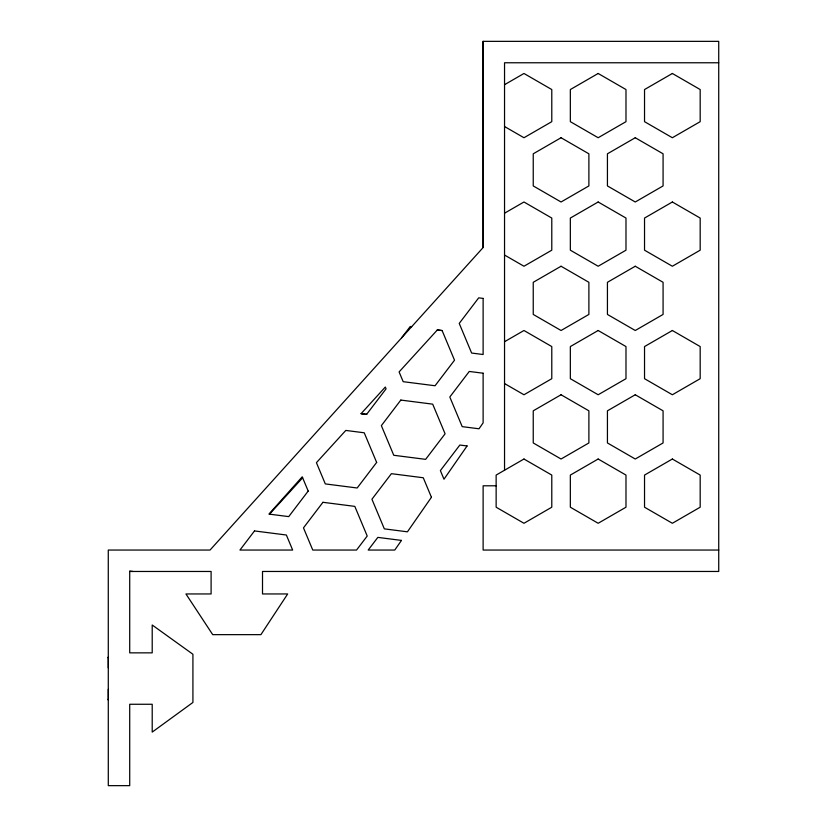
<?xml version="1.0" encoding="UTF-8"?>
<svg xmlns="http://www.w3.org/2000/svg" width="827" height="827" viewBox="0 0 827 827"><rect width="100%" height="100%" fill="white"/><g stroke="black" fill="none" stroke-linecap="round" stroke-linejoin="round"><path stroke-width="1.24" d="M108.296 689.263L108.296 699.973L108.296 699.249M108.285 667.844L108.285 657.134L108.285 657.868M132.909 571.467L129.715 571.054L129.715 652.854L152.209 652.854L152.209 625.005L192.918 654.26L192.918 702.454L152.209 732.102L152.209 704.263L129.715 704.263L129.715 785.65L108.296 785.65L108.275 550.048L210.037 550.048L483.164 247.511L483.123 41.35L718.725 41.35L718.735 571.457L262.51 571.467L262.51 593.951L287.682 593.951L260.908 634.65L212.715 634.65L185.941 593.951L211.102 593.951L211.102 571.467L129.715 571.467M401.674 337.736L410.254 326.479L411.67 326.665M366.599 414.389L386.075 388.835L385.32 387.046L361.058 413.686L366.599 414.389L361.058 413.686M269.509 514.156L302.641 477.799M437.349 329.952L399.1 371.923L403.183 381.681L435.054 385.754L454.519 360.2L442.125 330.562L437.349 329.952L442.125 330.562M504.542 84.695L523.967 73.479L551.785 89.543L551.785 121.672L523.967 137.737L504.542 126.521M504.542 213.201L523.967 201.995L551.785 218.059L551.785 250.188L523.967 266.242L504.542 255.036M504.542 341.716L523.967 330.5L551.785 346.565L551.785 378.694L523.967 394.758L504.542 383.552M718.725 62.769L504.542 62.769L504.542 470.232M496.138 485.79L483.123 485.79L483.123 550.048L718.735 550.048M483.123 247.511L483.123 41.35M483.123 373.215L483.123 422.876L479.009 428.789L462.2 426.639L449.805 397.001L469.271 371.447L483.123 373.215M483.123 298.413L483.123 354.514L471.628 353.046L459.233 323.409L478.699 297.844L483.123 298.413M401.467 540.413L394.768 550.048L368.191 550.048L377.836 537.385L401.467 540.413M431.436 497.275L407.432 531.823L384.328 528.866L371.933 499.229L391.398 473.675L423.269 477.758L431.436 497.275M467.079 445.96L443.985 479.215L440.377 470.594L459.843 445.04L467.079 445.96M254.499 530.934L239.944 550.048L292.655 550.048L286.369 535.017L254.499 530.934M308.192 491.062L288.726 516.617L268.93 514.084L302.227 476.807L308.192 491.062M322.943 502.299L303.478 527.864L312.761 550.048L356.53 550.048L367.219 536.03L354.814 506.382L322.943 502.299M400.826 400.072L381.361 425.636L393.755 455.274L425.626 459.357L445.091 433.793L432.697 404.155L400.826 400.072M376.647 462.427L357.171 487.992L325.3 483.909L316.421 462.665L345.8 430.433L364.242 432.79L376.647 462.427M598.159 73.479L570.341 89.543L570.341 121.672L598.159 137.737L625.987 121.672L625.987 89.543L598.159 73.479M561.057 137.737L533.239 153.801L533.239 185.93L561.057 201.995L588.886 185.93L588.886 153.801L561.057 137.737M672.361 73.479L644.533 89.543L644.533 121.672L672.361 137.737L700.18 121.672L700.18 89.543L672.361 73.479M635.26 137.737L607.432 153.801L607.432 185.93L635.26 201.995L663.078 185.93L663.078 153.801L635.26 137.737M598.159 201.995L570.341 218.059L570.341 250.188L598.159 266.242L625.987 250.188L625.987 218.059L598.159 201.995M561.057 266.242L533.239 282.307L533.239 314.436L561.057 330.5L588.886 314.436L588.886 282.307L561.057 266.242M672.361 201.995L644.533 218.059L644.533 250.188L672.361 266.242L700.18 250.188L700.18 218.059L672.361 201.995M635.26 266.242L607.432 282.307L607.432 314.436L635.26 330.5L663.078 314.436L663.078 282.307L635.26 266.242M598.159 330.5L570.341 346.565L570.341 378.694L598.159 394.758L625.987 378.694L625.987 346.565L598.159 330.5M561.057 394.758L533.239 410.823L533.239 442.952L561.057 459.016L588.886 442.952L588.886 410.823L561.057 394.758M672.361 330.5L644.533 346.565L644.533 378.694L672.361 394.758L700.18 378.694L700.18 346.565L672.361 330.5M523.967 459.016L496.138 475.08L496.138 507.209L523.967 523.274L551.785 507.209L551.785 475.08L523.967 459.016M635.26 394.758L607.432 410.823L607.432 442.952L635.26 459.016L663.078 442.952L663.078 410.823L635.26 394.758M598.159 459.016L570.341 475.08L570.341 507.209L598.159 523.274L625.987 507.209L625.987 475.08L598.159 459.016M672.361 459.016L644.533 475.08L644.533 507.209L672.361 523.274L700.18 507.209L700.18 475.08L672.361 459.016"/></g></svg>
